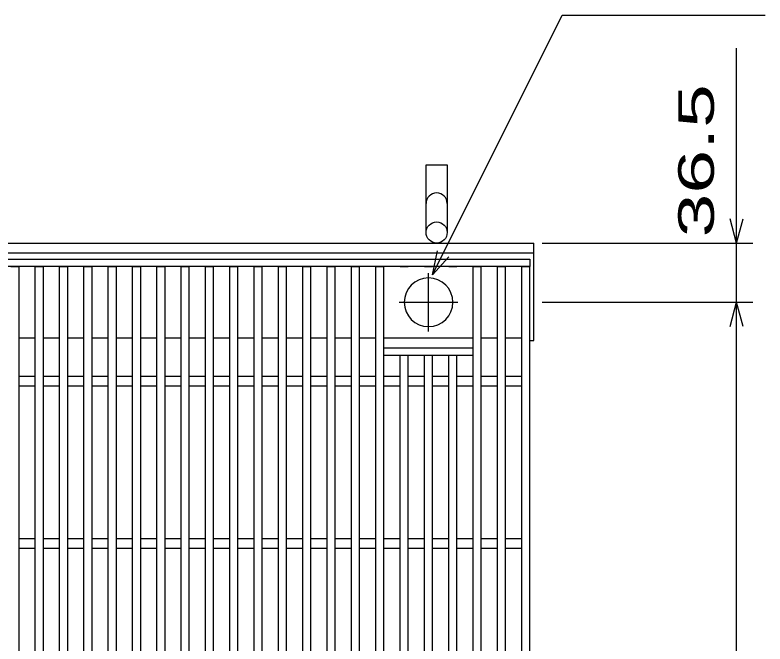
# Model space of a CAD drawing. Units: millimetres, scale not verified. Extents: x -1820 to 1731, y -1282 to 1054.
# Drawn here: x -670.5 to -208, y 186.9 to 574.5 of the extents above; entities that cross this region are included whole.
import ezdxf
from ezdxf.enums import TextEntityAlignment as Align

# ---------------------------------------------------------------- set-up
doc = ezdxf.new("R2010")
doc.units = ezdxf.units.MM
doc.header["$LTSCALE"] = 10
doc.linetypes.add('CHAIN', pattern=[18.5, 12, -1.5, 3.5, -1.5])
for name, color, linetype, lineweight in [('16', 3, 'Continuous', 25), ('19', 6, 'Continuous', 25), ('22', 4, 'Continuous', 25)]:
    doc.layers.add(name, color=color, linetype=linetype, lineweight=lineweight)
doc.styles.add('ベクトル', font='')
doc.styles.get('ベクトル').set_extended_font_data('ベクトル')

msp = doc.modelspace()

# ---------------------------------------------------------------- linework, layer by layer
at = {"layer": '16'}
for p, q in [((-1348, 424), (-353, 424)), ((-353, 424), (-353, 419.5)), ((-353, 419.5), (-1348, 419.5)), ((-673, 419.5), (-668, 419.5)), ((-668, -121.5), (-668, 419.5)), ((-658, -121.5), (-658, 419.5)), ((-658, 419.5), (-653, 419.5)), ((-653, -121.5), (-653, 419.5)), ((-643, -121.5), (-643, 419.5)), ((-643, 419.5), (-638, 419.5)), ((-638, -121.5), (-638, 419.5)), ((-628, -121.5), (-628, 419.5)), ((-628, 419.5), (-623, 419.5)), ((-623, -121.5), (-623, 419.5)), ((-613, -121.5), (-613, 419.5)), ((-613, 419.5), (-608, 419.5)), ((-608, -121.5), (-608, 419.5)), ((-598, -121.5), (-598, 419.5)), ((-598, 419.5), (-593, 419.5)), ((-593, -121.5), (-593, 419.5)), ((-583, -121.5), (-583, 419.5)), ((-583, 419.5), (-578, 419.5)), ((-578, -121.5), (-578, 419.5)), ((-568, -121.5), (-568, 419.5)), ((-568, 419.5), (-563, 419.5)), ((-563, -121.5), (-563, 419.5)), ((-553, -121.5), (-553, 419.5)), ((-553, 419.5), (-548, 419.5)), ((-548, -121.5), (-548, 419.5)), ((-538, -121.5), (-538, 419.5)), ((-538, 419.5), (-533, 419.5)), ((-533, -121.5), (-533, 419.5)), ((-523, -121.5), (-523, 419.5)), ((-523, 419.5), (-518, 419.5)), ((-518, -121.5), (-518, 419.5)), ((-508, -121.5), (-508, 419.5)), ((-508, 419.5), (-503, 419.5)), ((-503, -121.5), (-503, 419.5)), ((-493, -121.5), (-493, 419.5)), ((-493, 419.5), (-488, 419.5)), ((-488, -121.5), (-488, 419.5)), ((-478, -121.5), (-478, 419.5)), ((-478, 419.5), (-473, 419.5)), ((-473, -121.5), (-473, 419.5)), ((-463, -121.5), (-463, 419.5)), ((-463, 419.5), (-458, 419.5)), ((-458, -121.5), (-458, 419.5)), ((-448, -121.5), (-448, 419.5)), ((-448, 419.5), (-443, 419.5)), ((-443, -121.5), (-443, 419.5)), ((-433, 419.5), (-428, 419.5)), ((-418, 419.5), (-413, 419.5)), ((-403, 419.5), (-398, 419.5)), ((-388, -121.5), (-388, 419.5)), ((-388, 419.5), (-383, 419.5)), ((-383, -121.5), (-383, 419.5)), ((-373, -121.5), (-373, 419.5)), ((-373, 419.5), (-368, 419.5)), ((-368, -121.5), (-368, 419.5)), ((-358, -121.5), (-358, 419.5)), ((-358, 419.5), (-353, 419.5)), ((-353, -121.5), (-353, 419.5)), ((-668, 375.5), (-658, 375.5)), ((-653, 375.5), (-643, 375.5)), ((-638, 375.5), (-628, 375.5)), ((-623, 375.5), (-613, 375.5)), ((-608, 375.5), (-598, 375.5)), ((-593, 375.5), (-583, 375.5)), ((-578, 375.5), (-568, 375.5)), ((-563, 375.5), (-553, 375.5)), ((-548, 375.5), (-538, 375.5)), ((-533, 375.5), (-523, 375.5)), ((-518, 375.5), (-508, 375.5)), ((-503, 375.5), (-493, 375.5)), ((-488, 375.5), (-478, 375.5)), ((-473, 375.5), (-463, 375.5)), ((-458, 375.5), (-448, 375.5)), ((-443, 375.5), (-388, 375.5)), ((-383, 375.5), (-373, 375.5)), ((-368, 375.5), (-358, 375.5)), ((-443, 369.5), (-388, 369.5)), ((-443, 365), (-443, 369.5)), ((-388, 365), (-388, 369.5)), ((-443, 365), (-388, 365)), ((-433, -67), (-433, 365)), ((-428, -67), (-428, 365)), ((-418, -67), (-418, 365)), ((-413, -67), (-413, 365)), ((-403, -67), (-403, 365)), ((-398, -67), (-398, 365)), ((-668, 352), (-658, 352)), ((-653, 352), (-643, 352)), ((-638, 352), (-628, 352)), ((-623, 352), (-613, 352)), ((-608, 352), (-598, 352)), ((-593, 352), (-583, 352)), ((-578, 352), (-568, 352)), ((-563, 352), (-553, 352)), ((-548, 352), (-538, 352)), ((-533, 352), (-523, 352)), ((-518, 352), (-508, 352)), ((-503, 352), (-493, 352)), ((-488, 352), (-478, 352)), ((-473, 352), (-463, 352)), ((-458, 352), (-448, 352)), ((-443, 352), (-433, 352)), ((-428, 352), (-418, 352)), ((-413, 352), (-403, 352)), ((-398, 352), (-388, 352)), ((-383, 352), (-373, 352)), ((-368, 352), (-358, 352)), ((-668, 346), (-658, 346)), ((-653, 346), (-643, 346)), ((-638, 346), (-628, 346)), ((-623, 346), (-613, 346)), ((-608, 346), (-598, 346)), ((-593, 346), (-583, 346)), ((-578, 346), (-568, 346)), ((-563, 346), (-553, 346)), ((-548, 346), (-538, 346)), ((-533, 346), (-523, 346)), ((-518, 346), (-508, 346)), ((-503, 346), (-493, 346)), ((-488, 346), (-478, 346)), ((-473, 346), (-463, 346)), ((-458, 346), (-448, 346)), ((-443, 346), (-433, 346)), ((-428, 346), (-418, 346)), ((-413, 346), (-403, 346)), ((-398, 346), (-388, 346)), ((-383, 346), (-373, 346)), ((-368, 346), (-358, 346)), ((-668, 252), (-658, 252)), ((-653, 252), (-643, 252)), ((-638, 252), (-628, 252)), ((-623, 252), (-613, 252)), ((-608, 252), (-598, 252)), ((-593, 252), (-583, 252)), ((-578, 252), (-568, 252)), ((-563, 252), (-553, 252)), ((-548, 252), (-538, 252)), ((-533, 252), (-523, 252)), ((-518, 252), (-508, 252)), ((-503, 252), (-493, 252)), ((-488, 252), (-478, 252)), ((-473, 252), (-463, 252)), ((-458, 252), (-448, 252)), ((-443, 252), (-433, 252)), ((-428, 252), (-418, 252)), ((-413, 252), (-403, 252)), ((-398, 252), (-388, 252)), ((-383, 252), (-373, 252)), ((-368, 252), (-358, 252)), ((-668, 246), (-658, 246)), ((-653, 246), (-643, 246)), ((-638, 246), (-628, 246)), ((-623, 246), (-613, 246)), ((-608, 246), (-598, 246)), ((-593, 246), (-583, 246)), ((-578, 246), (-568, 246)), ((-563, 246), (-553, 246)), ((-548, 246), (-538, 246)), ((-533, 246), (-523, 246)), ((-518, 246), (-508, 246)), ((-503, 246), (-493, 246)), ((-488, 246), (-478, 246)), ((-473, 246), (-463, 246)), ((-458, 246), (-448, 246)), ((-443, 246), (-433, 246)), ((-428, 246), (-418, 246)), ((-413, 246), (-403, 246)), ((-398, 246), (-388, 246)), ((-383, 246), (-373, 246)), ((-368, 246), (-358, 246))]:
    msp.add_line(p, q, dxfattribs=at)
at = {"layer": '16', "linetype": 'CHAIN'}
for p, q in [((-415.5, 379.5), (-415.5, 415.5)), ((-433.5, 397.5), (-397.5, 397.5))]:
    msp.add_line(p, q, dxfattribs=at)
at = {"layer": '16'}
for start, end in [(90, 270), (270, 90)]:
    msp.add_arc((-415.5, 397.5), 15, start, end, dxfattribs=at)
at = {"layer": '19'}
for p, q in [((-417, 440.5), (-417, 482.12)), ((-417, 482.12), (-404, 482.12)), ((-404, 482.12), (-404, 440.5)), ((-1350.5, 434), (-350.5, 434)), ((-350.5, 374), (-350.5, 434)), ((-1350.5, 428), (-350.5, 428)), ((-353, 374), (-350.5, 374))]:
    msp.add_line(p, q, dxfattribs=at)
msp.add_circle((-410.5, 440.5), 6.5, dxfattribs=at)
msp.add_arc((-410.5, 458.34), 6.5, 0, 180, dxfattribs=at)
at = {"layer": '22'}
for p, q in [((-413, 414.5), (-333, 574.5)), ((-333, 574.5), (-208, 574.5)), ((-225.5, 434), (-225.5, 554)), ((-225.5, 434), (-229.5, 449)), ((-225.5, 434), (-221.5, 449)), ((-345.5, 434), (-215.5, 434)), ((-225.5, 397.5), (-225.5, 434)), ((-413, 414.5), (-410, 429.1)), ((-413, 414.5), (-403, 425.5)), ((-345.5, 397.5), (-215.5, 397.5)), ((-229.5, 382.5), (-225.5, 397.5)), ((-221.5, 382.5), (-225.5, 397.5)), ((-225.5, -99.5), (-225.5, 397.5))]:
    msp.add_line(p, q, dxfattribs=at)

# ---------------------------------------------------------------- texts
at = {"layer": '22', "color": 2, "style": 'ベクトル', "width": 1.65}
msp.add_text(' 36.5 ', height=21.99, rotation=90, dxfattribs=at).set_placement((-250.5, 424), align=Align.MIDDLE_LEFT)

doc.saveas('drawing.dxf')
